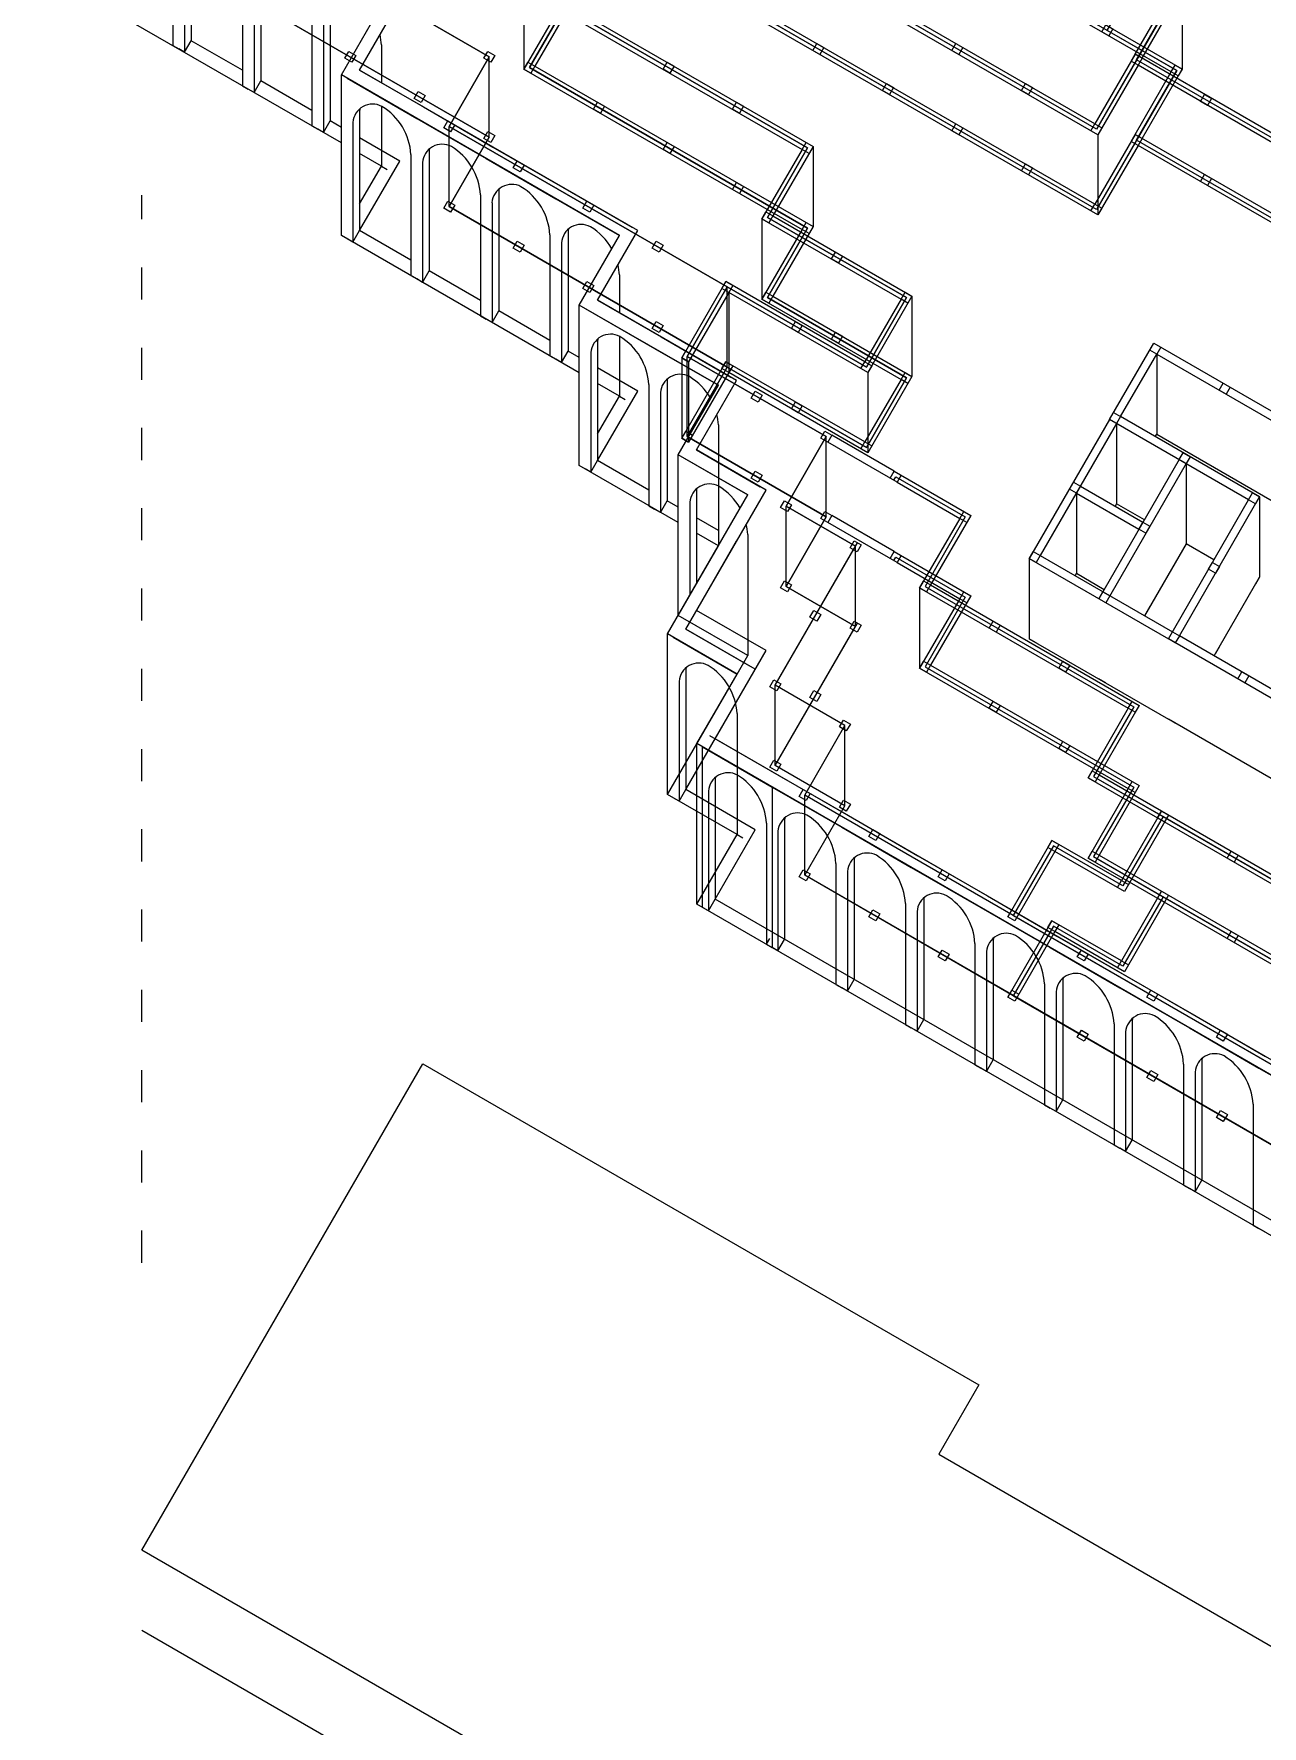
# Model space of a CAD drawing. Header units: metres. Extents: x 1950 to 2882, y 2050 to 2715.
# Drawn here: x 2623.6 to 2669.5, y 2172.3 to 2235.5 of the extents above; entities that cross this region are included whole.
import ezdxf

# ---------------------------------------------------------------- set-up
doc = ezdxf.new("R2010")
doc.units = ezdxf.units.M
doc.linetypes.add('ACAD_ISO03W100', pattern=[30, 12, -18])
for name, color, linetype in [('BRICK WALLS', 250, 'Continuous'), ('OUTLINE', 250, 'Continuous'), ('PILARS', 250, 'Continuous')]:
    doc.layers.add(name, color=color, linetype=linetype)
doc.layers.add('DOUBLE SKIN FACADE', color=250, linetype='Continuous', transparency=0.5)
doc.layers.add('lineass', color=250, linetype='ACAD_ISO03W100', transparency=0.5)

msp = doc.modelspace()

# ---------------------------------------------------------------- linework, layer by layer
at = {"layer": 'BRICK WALLS'}
for p, q in [((2641.914, 2237.228), (2641.914, 2234.228)), ((2666.511, 2237.23), (2666.511, 2234.23)), ((2663.361, 2231.774), (2663.361, 2228.774)), ((2652.717, 2231.338), (2652.717, 2228.338)), ((2650.807, 2228.63), (2650.807, 2225.63)), ((2649.567, 2225.882), (2649.567, 2222.882)), ((2656.413, 2225.74), (2656.413, 2222.74)), ((2647.807, 2223.434), (2647.807, 2220.434)), ((2648.067, 2223.284), (2648.067, 2220.284)), ((2665.557, 2223.578), (2665.557, 2220.578)), ((2654.763, 2222.882), (2654.763, 2219.882)), ((2664.057, 2220.98), (2664.057, 2217.98)), ((2666.655, 2219.48), (2666.655, 2216.48)), ((2662.557, 2218.382), (2662.557, 2215.382)), ((2669.403, 2218.24), (2669.403, 2215.24)), ((2660.797, 2215.934), (2660.797, 2212.934)), ((2656.699, 2214.836), (2656.699, 2211.836))]:
    msp.add_line(p, q, dxfattribs=at)
for points in [[(2726.561, 2185.24), (2728.061, 2187.838), (2725.463, 2189.338), (2726.963, 2191.936), (2721.766, 2194.936), (2723.266, 2197.534), (2707.678, 2206.534), (2709.178, 2209.132), (2693.59, 2218.132), (2695.09, 2220.73), (2687.036, 2225.38), (2684.036, 2220.184), (2679.099, 2223.034), (2680.599, 2225.632), (2677.741, 2227.282), (2676.241, 2224.684), (2673.903, 2226.034), (2675.403, 2228.632), (2664.751, 2234.782), (2663.251, 2232.184), (2639.868, 2245.684)], [(2707.418, 2206.684), (2708.768, 2209.022), (2693.18, 2218.022), (2694.68, 2220.62), (2687.145, 2224.97), (2684.145, 2219.774), (2678.689, 2222.924), (2680.189, 2225.522), (2677.851, 2226.872), (2676.351, 2224.274), (2673.493, 2225.924), (2674.993, 2228.522), (2664.861, 2234.372), (2663.361, 2231.774), (2639.978, 2245.274), (2638.628, 2242.936), (2643.824, 2239.936), (2642.324, 2237.338), (2652.717, 2231.338), (2651.217, 2228.74), (2656.413, 2225.74), (2654.763, 2222.882), (2649.567, 2225.882), (2648.067, 2223.284)], [(2664.751, 2234.782), (2666.101, 2237.12), (2655.709, 2243.12)], [(2665.011, 2234.632), (2666.511, 2237.23), (2655.859, 2243.38)], [(2673.844, 2226.532), (2664.751, 2231.782), (2663.251, 2229.184), (2639.868, 2242.684), (2638.218, 2239.826), (2643.414, 2236.826), (2641.914, 2234.228), (2652.307, 2228.228), (2650.807, 2225.63), (2656.003, 2222.63), (2654.653, 2220.292), (2649.457, 2223.292), (2647.807, 2220.434), (2648.067, 2220.284)], [(2673.694, 2226.272), (2664.861, 2231.372), (2663.361, 2228.774), (2639.978, 2242.274), (2638.628, 2239.936), (2643.824, 2236.936), (2642.324, 2234.338), (2652.717, 2228.338), (2651.217, 2225.74), (2656.413, 2222.74), (2654.763, 2219.882), (2649.567, 2222.882), (2648.067, 2220.284)], [(2665.011, 2231.632), (2666.511, 2234.23), (2655.859, 2240.38)], [(2664.751, 2231.782), (2666.101, 2234.12), (2655.709, 2240.12)], [(2641.914, 2237.228), (2652.307, 2231.228), (2650.807, 2228.63), (2656.003, 2225.63), (2654.653, 2223.292), (2649.457, 2226.292), (2647.807, 2223.434), (2648.067, 2223.284)], [(2671.189, 2209.934), (2665.993, 2212.934), (2668.993, 2218.13), (2663.797, 2221.13), (2665.447, 2223.988), (2675.839, 2217.988)], [(2671.339, 2210.194), (2666.403, 2213.044), (2669.403, 2218.24), (2664.207, 2221.24), (2665.557, 2223.578), (2675.689, 2217.728)], [(2663.797, 2221.13), (2660.797, 2215.934), (2665.993, 2212.934)], [(2664.057, 2220.98), (2661.207, 2216.044), (2666.143, 2213.194)], [(2653.153, 2220.694), (2653.413, 2220.544), (2653.263, 2220.284)], [(2655.861, 2218.784), (2653.263, 2220.284)], [(2655.751, 2219.194), (2653.413, 2220.544)], [(2665.506, 2220.49), (2665.557, 2220.578), (2674.65, 2215.328)], [(2666.395, 2219.63), (2663.395, 2214.434)], [(2666.655, 2219.48), (2663.655, 2214.284)], [(2655.751, 2219.194), (2658.609, 2217.544), (2657.109, 2214.946), (2664.903, 2210.446), (2663.403, 2207.848), (2691.982, 2191.348), (2688.982, 2186.151), (2693.918, 2183.301), (2695.418, 2185.899), (2700.614, 2182.899), (2702.114, 2185.498), (2707.311, 2182.498), (2708.811, 2185.096), (2721.801, 2177.596), (2723.301, 2180.194), (2725.899, 2178.694), (2728.749, 2183.63)], [(2655.861, 2218.784), (2658.199, 2217.434), (2656.699, 2214.836), (2664.493, 2210.336), (2662.993, 2207.738), (2691.572, 2191.238), (2688.572, 2186.042)], [(2662.557, 2218.382), (2664.895, 2217.032)], [(2662.707, 2218.642), (2665.045, 2217.292)], [(2653.153, 2217.694), (2653.413, 2217.544), (2653.263, 2217.284)], [(2664.057, 2217.98), (2664.006, 2217.892)], [(2665.096, 2217.38), (2664.057, 2217.98)], [(2655.861, 2215.784), (2653.263, 2217.284)], [(2655.751, 2216.194), (2653.413, 2217.544)], [(2666.655, 2216.48), (2665.104, 2213.794)], [(2667.694, 2215.88), (2666.655, 2216.48)], [(2655.751, 2216.194), (2658.609, 2214.544), (2657.109, 2211.946), (2664.903, 2207.446), (2663.403, 2204.848), (2690.683, 2189.098)], [(2655.861, 2215.784), (2658.199, 2214.434), (2656.699, 2211.836), (2664.493, 2207.336), (2662.993, 2204.738), (2690.533, 2188.838)], [(2662.557, 2215.382), (2662.506, 2215.294)], [(2662.557, 2215.382), (2663.596, 2214.782)], [(2667.702, 2212.294), (2669.403, 2215.24)], [(2660.797, 2212.934), (2665.993, 2209.934)], [(2671.189, 2206.934), (2665.993, 2209.934)], [(2665.741, 2206.498), (2664.241, 2203.899), (2661.643, 2205.399), (2659.993, 2202.542)], [(2666.001, 2206.348), (2664.351, 2203.49), (2661.753, 2204.99), (2660.253, 2202.392)], [(2665.741, 2203.498), (2664.241, 2200.899), (2661.643, 2202.399), (2659.993, 2199.542)], [(2666.001, 2203.348), (2664.351, 2200.49), (2661.753, 2201.99), (2660.253, 2199.392)]]:
    msp.add_lwpolyline(points, dxfattribs=at)
at = {"layer": 'DOUBLE SKIN FACADE'}
for p, q in [((2629.478, 2239.763), (2629.478, 2235.288)), ((2628.795, 2239.63), (2628.795, 2235.105)), ((2629.228, 2239.33), (2629.228, 2234.855)), ((2631.393, 2238.13), (2631.393, 2233.605)), ((2631.826, 2237.83), (2631.826, 2233.355)), ((2632.076, 2238.263), (2632.076, 2233.788)), ((2633.991, 2236.63), (2633.991, 2232.105)), ((2634.674, 2236.763), (2634.674, 2232.288)), ((2634.424, 2236.33), (2634.424, 2231.855)), ((2629.228, 2234.855), (2629.478, 2235.288)), ((2628.795, 2235.105), (2629.012, 2234.98)), ((2629.228, 2234.855), (2629.012, 2234.98)), ((2636.59, 2235.13), (2636.59, 2233.718)), ((2635.773, 2234.19), (2638.154, 2232.815)), ((2631.393, 2233.605), (2631.61, 2233.48)), ((2631.826, 2233.355), (2631.61, 2233.48)), ((2631.826, 2233.355), (2632.076, 2233.788)), ((2635.09, 2228.007), (2635.09, 2234.007)), ((2635.306, 2233.882), (2637.904, 2232.382)), ((2636.59, 2232.84), (2636.59, 2230.605)), ((2638.154, 2232.815), (2640.752, 2231.315)), ((2634.424, 2231.855), (2634.674, 2232.288)), ((2635.523, 2232.232), (2635.523, 2227.757)), ((2635.773, 2232.665), (2635.773, 2228.19)), ((2637.904, 2232.382), (2640.502, 2230.882)), ((2633.991, 2232.105), (2634.208, 2231.98)), ((2634.424, 2231.855), (2634.208, 2231.98)), ((2637.688, 2231.032), (2637.688, 2226.507)), ((2638.371, 2231.165), (2638.371, 2226.69)), ((2640.502, 2230.882), (2643.1, 2229.382)), ((2640.752, 2231.315), (2643.35, 2229.815)), ((2636.59, 2230.605), (2636.806, 2230.48)), ((2638.121, 2230.732), (2638.121, 2226.257)), ((2640.969, 2229.665), (2640.969, 2225.19)), ((2643.35, 2229.815), (2645.948, 2228.315)), ((2640.286, 2229.532), (2640.286, 2225.007)), ((2640.719, 2229.232), (2640.719, 2224.757)), ((2643.1, 2229.382), (2645.482, 2228.007)), ((2635.523, 2227.757), (2635.306, 2227.882)), ((2635.523, 2227.757), (2635.773, 2228.19)), ((2642.884, 2228.032), (2642.884, 2223.507)), ((2643.317, 2227.732), (2643.317, 2223.257)), ((2643.567, 2228.165), (2643.567, 2223.69)), ((2637.688, 2226.507), (2637.904, 2226.382)), ((2638.121, 2226.257), (2638.371, 2226.69)), ((2645.482, 2226.532), (2645.482, 2225.12)), ((2638.121, 2226.257), (2637.904, 2226.382)), ((2640.719, 2224.757), (2640.969, 2225.19)), ((2643.982, 2219.409), (2643.982, 2225.409)), ((2644.198, 2225.284), (2646.796, 2223.784)), ((2644.665, 2225.592), (2647.046, 2224.217)), ((2640.286, 2225.007), (2640.502, 2224.882)), ((2640.719, 2224.757), (2640.502, 2224.882)), ((2644.665, 2224.067), (2644.665, 2219.592)), ((2645.482, 2224.242), (2645.482, 2222.007)), ((2647.046, 2224.217), (2649.644, 2222.717)), ((2642.884, 2223.507), (2643.1, 2223.382)), ((2643.317, 2223.257), (2643.1, 2223.382)), ((2643.317, 2223.257), (2643.567, 2223.69)), ((2644.415, 2223.634), (2644.415, 2219.159)), ((2646.796, 2223.784), (2649.178, 2222.409)), ((2645.482, 2222.007), (2645.698, 2221.882)), ((2646.58, 2222.434), (2646.58, 2217.909)), ((2647.013, 2222.134), (2647.013, 2217.659)), ((2647.263, 2222.567), (2647.263, 2218.092)), ((2649.178, 2220.934), (2649.178, 2216.409)), ((2644.415, 2219.159), (2644.665, 2219.592)), ((2647.678, 2213.811), (2647.678, 2219.811)), ((2647.894, 2219.686), (2650.276, 2218.311)), ((2648.361, 2219.994), (2650.743, 2218.619)), ((2644.415, 2219.159), (2644.198, 2219.284)), ((2648.361, 2218.469), (2648.361, 2214.994)), ((2646.58, 2217.909), (2646.796, 2217.784)), ((2647.013, 2217.659), (2646.796, 2217.784)), ((2647.013, 2217.659), (2647.263, 2218.092)), ((2648.111, 2218.036), (2648.111, 2214.561)), ((2650.276, 2216.836), (2650.276, 2212.311)), ((2648.111, 2213.561), (2648.361, 2213.994)), ((2647.959, 2213.298), (2650.341, 2211.923)), ((2647.276, 2207.115), (2647.276, 2213.115)), ((2647.493, 2212.99), (2649.874, 2211.615)), ((2647.709, 2211.34), (2647.709, 2206.865)), ((2647.959, 2211.773), (2647.959, 2207.298)), ((2649.874, 2210.14), (2649.874, 2205.615)), ((2648.374, 2209.017), (2648.624, 2209.45)), ((2648.374, 2203.017), (2648.374, 2209.017)), ((2648.591, 2202.892), (2648.591, 2208.892)), ((2648.591, 2208.892), (2651.189, 2207.392)), ((2648.841, 2209.325), (2651.439, 2207.825)), ((2649.057, 2207.675), (2649.057, 2203.2)), ((2651.439, 2207.825), (2654.037, 2206.325)), ((2647.709, 2206.865), (2647.493, 2206.99)), ((2647.709, 2206.865), (2647.959, 2207.298)), ((2648.807, 2207.242), (2648.807, 2202.767)), ((2651.189, 2207.392), (2651.189, 2201.392)), ((2651.189, 2207.392), (2653.787, 2205.892)), ((2654.037, 2206.325), (2656.635, 2204.825)), ((2649.874, 2205.615), (2650.091, 2205.49)), ((2650.972, 2206.042), (2650.972, 2201.517)), ((2651.405, 2205.742), (2651.405, 2201.267)), ((2651.655, 2206.175), (2651.655, 2201.7)), ((2653.787, 2205.892), (2656.385, 2204.392)), ((2653.57, 2204.542), (2653.57, 2200.017)), ((2654.253, 2204.675), (2654.253, 2200.2)), ((2656.385, 2204.392), (2658.983, 2202.892)), ((2656.635, 2204.825), (2659.233, 2203.325)), ((2654.003, 2204.242), (2654.003, 2199.767)), ((2648.807, 2202.767), (2649.057, 2203.2)), ((2656.168, 2203.042), (2656.168, 2198.517)), ((2656.851, 2203.175), (2656.851, 2198.7)), ((2659.233, 2203.325), (2661.831, 2201.825)), ((2648.807, 2202.767), (2648.591, 2202.892)), ((2656.601, 2202.742), (2656.601, 2198.267)), ((2658.983, 2202.892), (2661.581, 2201.392)), ((2661.831, 2201.825), (2664.429, 2200.325)), ((2650.972, 2201.517), (2651.097, 2201.733)), ((2650.972, 2201.517), (2651.189, 2201.392)), ((2651.405, 2201.267), (2651.189, 2201.392)), ((2651.405, 2201.267), (2651.655, 2201.7)), ((2658.766, 2201.542), (2658.766, 2197.017)), ((2659.199, 2201.242), (2659.199, 2196.767)), ((2659.449, 2201.675), (2659.449, 2197.2)), ((2661.581, 2201.392), (2664.179, 2199.892)), ((2653.57, 2200.017), (2653.787, 2199.892)), ((2654.003, 2199.767), (2653.787, 2199.892)), ((2654.003, 2199.767), (2654.253, 2200.2)), ((2661.365, 2200.042), (2661.365, 2195.517)), ((2662.048, 2200.175), (2662.048, 2195.7)), ((2664.179, 2199.892), (2666.777, 2198.392)), ((2664.429, 2200.325), (2667.027, 2198.825)), ((2661.798, 2199.742), (2661.798, 2195.267)), ((2656.601, 2198.267), (2656.851, 2198.7)), ((2664.646, 2198.675), (2664.646, 2194.2)), ((2667.027, 2198.825), (2669.625, 2197.325)), ((2656.168, 2198.517), (2656.385, 2198.392)), ((2656.601, 2198.267), (2656.385, 2198.392)), ((2663.963, 2198.542), (2663.963, 2194.017)), ((2664.396, 2198.242), (2664.396, 2193.767)), ((2666.777, 2198.392), (2669.375, 2196.892)), ((2658.766, 2197.017), (2658.983, 2196.892)), ((2659.199, 2196.767), (2658.983, 2196.892)), ((2659.199, 2196.767), (2659.449, 2197.2)), ((2666.561, 2197.042), (2666.561, 2192.517)), ((2666.994, 2196.742), (2666.994, 2192.267)), ((2667.244, 2197.175), (2667.244, 2192.7)), ((2669.375, 2196.892), (2671.973, 2195.392)), ((2661.365, 2195.517), (2661.581, 2195.392)), ((2661.798, 2195.267), (2662.048, 2195.7)), ((2669.159, 2195.542), (2669.159, 2191.017)), ((2661.798, 2195.267), (2661.581, 2195.392)), ((2664.396, 2193.767), (2664.646, 2194.2)), ((2663.963, 2194.017), (2664.179, 2193.892)), ((2664.396, 2193.767), (2664.179, 2193.892)), ((2666.561, 2192.517), (2666.777, 2192.392)), ((2666.994, 2192.267), (2666.777, 2192.392)), ((2666.994, 2192.267), (2667.244, 2192.7)), ((2669.159, 2191.017), (2669.375, 2190.892)), ((2669.592, 2190.767), (2669.375, 2190.892))]:
    msp.add_line(p, q, dxfattribs=at)
for points in [[(2624.282, 2239.288), (2637.049, 2261.401), (2662.943, 2246.451), (2661.443, 2243.853), (2682.228, 2231.853), (2680.728, 2229.255), (2698.914, 2218.755), (2697.414, 2216.157), (2713.003, 2207.157), (2711.503, 2204.559), (2727.091, 2195.559), (2725.591, 2192.961), (2738.582, 2185.461), (2728.132, 2167.361), (2709.945, 2177.861), (2708.445, 2175.263), (2703.249, 2178.263), (2701.749, 2175.665), (2696.553, 2178.665), (2695.053, 2176.067), (2648.374, 2203.017), (2649.874, 2205.615), (2647.276, 2207.115), (2649.874, 2211.615)], [(2660.76, 2243.67), (2681.545, 2231.67), (2680.045, 2229.072), (2698.231, 2218.572), (2696.731, 2215.974), (2712.32, 2206.974), (2710.82, 2204.376), (2726.408, 2195.376), (2724.908, 2192.778), (2737.899, 2185.278), (2727.949, 2168.044), (2709.762, 2178.544), (2708.262, 2175.946), (2703.066, 2178.946), (2701.566, 2176.348), (2696.37, 2179.348), (2694.87, 2176.75), (2649.057, 2203.2), (2650.557, 2205.798), (2647.959, 2207.298), (2650.959, 2212.494), (2648.361, 2213.994), (2649.861, 2216.592)], [(2635.09, 2231.471), (2623.599, 2238.105)], [(2695.053, 2182.067), (2648.374, 2209.017), (2649.874, 2211.615), (2647.276, 2213.115), (2650.276, 2218.311), (2647.678, 2219.811), (2649.178, 2222.409), (2643.982, 2225.409), (2645.482, 2228.007), (2635.09, 2234.007), (2636.59, 2236.605)], [(2694.87, 2182.75), (2649.057, 2209.2), (2650.557, 2211.798), (2647.959, 2213.298), (2650.959, 2218.494), (2648.361, 2219.994), (2649.861, 2222.592), (2644.665, 2225.592), (2646.165, 2228.19), (2635.773, 2234.19), (2637.273, 2236.788)], [(2631.393, 2234.183), (2629.478, 2235.288)], [(2633.991, 2232.683), (2632.076, 2233.788)], [(2635.09, 2232.049), (2634.674, 2232.288)], [(2637.688, 2227.084), (2635.773, 2228.19), (2637.273, 2230.788), (2635.773, 2231.654)], [(2635.773, 2229.19), (2636.59, 2230.605), (2635.773, 2231.077)], [(2643.982, 2222.873), (2635.09, 2228.007)], [(2640.286, 2225.584), (2638.371, 2226.69)], [(2642.884, 2224.084), (2640.969, 2225.19)], [(2643.982, 2223.45), (2643.567, 2223.69)], [(2646.58, 2218.486), (2644.665, 2219.592), (2646.165, 2222.19), (2644.665, 2223.056)], [(2644.665, 2220.592), (2645.482, 2222.007), (2644.665, 2222.479)], [(2647.678, 2217.275), (2643.982, 2219.409)], [(2647.678, 2217.852), (2647.263, 2218.092)], [(2649.178, 2216.986), (2648.361, 2217.458)], [(2647.678, 2213.811), (2649.178, 2216.409), (2648.361, 2216.881)], [(2649.874, 2211.615), (2650.276, 2212.311), (2647.678, 2213.811)]]:
    msp.add_lwpolyline(points, dxfattribs=at)
for centre, radius, start, end in [((2634.341, 2235.003), 2.252, 3.22633, 13.02513), ((2636.259, 2232.181), 0.738, 62.00218, 175.99319), ((2635.439, 2230.905), 2.252, 3.22633, 58.81962), ((2636.509, 2232.614), 0.738, 169.80303, 175.99319), ((2638.857, 2230.681), 0.738, 62.00218, 175.99319), ((2639.107, 2231.114), 0.738, 169.80303, 175.99319), ((2638.037, 2229.405), 2.252, 3.22633, 58.81962), ((2641.455, 2229.181), 0.738, 62.00218, 175.99319), ((2641.705, 2229.614), 0.738, 169.80303, 175.99319), ((2640.635, 2227.905), 2.252, 3.22633, 58.81962), ((2644.053, 2227.681), 0.738, 62.00218, 175.99319), ((2643.233, 2226.405), 2.252, 29.40026, 58.81962), ((2644.303, 2228.114), 0.738, 169.80303, 175.99319), ((2643.233, 2226.405), 2.252, 3.22633, 13.02513), ((2645.151, 2223.582), 0.738, 62.00218, 175.99319), ((2645.401, 2224.015), 0.738, 169.80303, 175.99319), ((2644.331, 2222.307), 2.252, 3.22633, 58.81962), ((2647.749, 2222.082), 0.738, 62.00218, 175.99319), ((2647.999, 2222.515), 0.738, 169.80303, 175.99319), ((2646.929, 2220.807), 2.252, 29.40026, 58.81962), ((2646.929, 2220.807), 2.252, 3.22633, 13.02513), ((2648.847, 2217.984), 0.738, 62.00218, 175.99319), ((2649.097, 2218.417), 0.738, 169.80303, 175.99319), ((2648.028, 2216.709), 2.252, 29.40026, 58.81962), ((2648.028, 2216.709), 2.252, 3.22633, 13.02513), ((2648.445, 2211.288), 0.738, 62.00218, 175.99319), ((2647.626, 2210.013), 2.252, 3.22633, 58.81962), ((2648.695, 2211.721), 0.738, 169.80303, 175.99319), ((2649.543, 2207.19), 0.738, 62.00218, 175.99319), ((2649.793, 2207.623), 0.738, 169.80303, 175.99319), ((2648.724, 2205.915), 2.252, 3.22633, 58.81962), ((2652.141, 2205.69), 0.738, 62.00218, 175.99319), ((2652.391, 2206.123), 0.738, 169.80303, 175.99319), ((2651.322, 2204.415), 2.252, 3.22633, 58.81962), ((2654.739, 2204.19), 0.738, 62.00218, 175.99319), ((2654.989, 2204.623), 0.738, 169.80303, 175.99319), ((2653.92, 2202.915), 2.252, 3.22633, 58.81962), ((2657.337, 2202.69), 0.738, 62.00218, 175.99319), ((2657.587, 2203.123), 0.738, 169.80303, 175.99319), ((2656.518, 2201.415), 2.252, 3.22633, 58.81962), ((2659.936, 2201.19), 0.738, 62.00218, 175.99319), ((2660.186, 2201.623), 0.738, 169.80303, 175.99319), ((2659.116, 2199.915), 2.252, 3.22633, 58.81962), ((2662.534, 2199.69), 0.738, 62.00218, 175.99319), ((2662.784, 2200.123), 0.738, 169.80303, 175.99319), ((2661.714, 2198.415), 2.252, 3.22633, 58.81962), ((2665.132, 2198.19), 0.738, 62.00218, 175.99319), ((2665.382, 2198.623), 0.738, 169.80303, 175.99319), ((2664.312, 2196.915), 2.252, 3.22633, 58.81962), ((2667.73, 2196.69), 0.738, 62.00218, 175.99319), ((2666.91, 2195.415), 2.252, 3.22633, 58.81962), ((2667.98, 2197.123), 0.738, 169.80303, 175.99319)]:
    msp.add_arc(centre, radius, start, end, dxfattribs=at)
at = {"layer": 'lineass', "ltscale": 0.1}
msp.add_line((2627.629, 2189.615), (2627.629, 2229.51), dxfattribs=at)
at = {"layer": 'OUTLINE'}
for points in [[(2693.973, 2183.096), (2652.404, 2207.096), (2653.904, 2209.695), (2651.306, 2211.195), (2654.306, 2216.391), (2651.708, 2217.891), (2653.208, 2220.489), (2648.012, 2223.489), (2649.512, 2226.087), (2639.119, 2232.087), (2640.619, 2234.685), (2627.629, 2242.185)], [(2693.973, 2180.096), (2652.404, 2204.096), (2653.904, 2206.695), (2651.306, 2208.195), (2654.306, 2213.391), (2651.708, 2214.891), (2653.208, 2217.489), (2648.012, 2220.489), (2649.512, 2223.087), (2639.119, 2229.087), (2640.619, 2231.685), (2627.629, 2239.185)], [(2640.619, 2231.685), (2640.619, 2234.685)], [(2639.119, 2229.087), (2639.119, 2232.087)], [(2649.512, 2223.087), (2649.512, 2226.087)], [(2648.012, 2220.489), (2648.012, 2223.489)], [(2653.208, 2217.489), (2653.208, 2220.489)], [(2651.708, 2214.891), (2651.708, 2217.891)], [(2654.306, 2213.391), (2654.306, 2216.391)], [(2651.306, 2208.195), (2651.306, 2211.195)], [(2653.904, 2206.695), (2653.904, 2209.695)], [(2652.404, 2204.096), (2652.404, 2207.096)], [(2627.629, 2178.867), (2638.129, 2197.053), (2658.914, 2185.053), (2657.414, 2182.455), (2678.198, 2170.455)], [(2640.619, 2171.367), (2627.629, 2178.867)], [(2639.32, 2169.117), (2627.629, 2175.867)]]:
    msp.add_lwpolyline(points, dxfattribs=at)
at = {"layer": 'PILARS'}
for points in [[(2643.325, 2257.371), (2648.521, 2254.371), (2645.521, 2249.175), (2666.306, 2237.175), (2663.306, 2231.979), (2637.325, 2246.979), (2643.325, 2257.371)], [(2649.512, 2226.087), (2654.708, 2223.087), (2656.208, 2225.685), (2651.012, 2228.685), (2652.512, 2231.283), (2642.119, 2237.283), (2643.619, 2239.881), (2638.423, 2242.881), (2639.923, 2245.479), (2637.325, 2246.979), (2640.325, 2252.175), (2635.129, 2255.175), (2632.129, 2249.979), (2634.727, 2248.479), (2633.227, 2245.881), (2635.825, 2244.381), (2634.325, 2241.783), (2631.727, 2243.283), (2630.227, 2240.685), (2640.619, 2234.685), (2639.119, 2232.087), (2649.512, 2226.087)], [(2643.325, 2254.371), (2648.521, 2251.371), (2645.521, 2246.175), (2666.306, 2234.175), (2663.306, 2228.979), (2637.325, 2243.979), (2643.325, 2254.371)], [(2649.512, 2223.087), (2654.708, 2220.087), (2656.208, 2222.685), (2651.012, 2225.685), (2652.512, 2228.283), (2642.119, 2234.283), (2643.619, 2236.881), (2638.423, 2239.881), (2639.923, 2242.479), (2637.325, 2243.979), (2640.325, 2249.175), (2635.129, 2252.175), (2632.129, 2246.979), (2634.727, 2245.479), (2633.227, 2242.881), (2635.825, 2241.381), (2634.325, 2238.783), (2631.727, 2240.283), (2630.227, 2237.685), (2640.619, 2231.685), (2639.119, 2229.087), (2649.512, 2223.087)], [(2726.486, 2185.11), (2726.356, 2185.185), (2727.856, 2187.783), (2725.258, 2189.283), (2726.758, 2191.881), (2721.562, 2194.881), (2723.062, 2197.479), (2707.473, 2206.479), (2708.973, 2209.077), (2693.385, 2218.077), (2694.885, 2220.675), (2687.09, 2225.175), (2684.09, 2219.979), (2678.894, 2222.979), (2680.394, 2225.577), (2677.796, 2227.077), (2676.296, 2224.479), (2673.698, 2225.979), (2675.198, 2228.577), (2664.806, 2234.577), (2663.306, 2231.979), (2639.923, 2245.479)], [(2673.769, 2226.402), (2664.806, 2231.577), (2663.306, 2228.979), (2639.923, 2242.479), (2638.423, 2239.881), (2643.619, 2236.881), (2642.119, 2234.283), (2652.512, 2228.283), (2651.012, 2225.685), (2656.208, 2222.685), (2654.708, 2220.087), (2649.512, 2223.087)], [(2665.208, 2241.273), (2678.198, 2233.773), (2675.198, 2228.577), (2664.806, 2234.577), (2666.306, 2237.175), (2663.708, 2238.675), (2665.208, 2241.273)], [(2673.769, 2226.402), (2664.806, 2231.577), (2666.306, 2234.175), (2663.708, 2235.675), (2665.208, 2238.273)], [(2642.119, 2237.283), (2652.512, 2231.283), (2651.012, 2228.685), (2656.208, 2225.685), (2654.708, 2223.087), (2649.512, 2226.087)], [(2663.653, 2235.88), (2663.913, 2235.73), (2663.763, 2235.47), (2663.503, 2235.62), (2663.653, 2235.88)], [(2635.368, 2234.89), (2635.628, 2234.74), (2635.478, 2234.48), (2635.218, 2234.63), (2635.368, 2234.89)], [(2640.564, 2234.89), (2640.824, 2234.74), (2640.674, 2234.48), (2640.414, 2234.63), (2640.564, 2234.89)], [(2652.859, 2235.184), (2653.118, 2235.034), (2652.968, 2234.774), (2652.709, 2234.924), (2652.859, 2235.184)], [(2658.055, 2235.184), (2658.315, 2235.034), (2658.165, 2234.774), (2657.905, 2234.924), (2658.055, 2235.184)], [(2664.751, 2234.782), (2665.011, 2234.632), (2664.861, 2234.372), (2664.601, 2234.522), (2664.751, 2234.782)], [(2642.064, 2234.488), (2642.324, 2234.338), (2642.174, 2234.078), (2641.914, 2234.228), (2642.064, 2234.488)], [(2647.261, 2234.488), (2647.52, 2234.338), (2647.37, 2234.078), (2647.111, 2234.228), (2647.261, 2234.488)], [(2666.251, 2234.38), (2666.511, 2234.23), (2666.361, 2233.97), (2666.101, 2234.12), (2666.251, 2234.38)], [(2637.966, 2233.39), (2638.226, 2233.24), (2638.076, 2232.98), (2637.816, 2233.13), (2637.966, 2233.39)], [(2655.457, 2233.684), (2655.717, 2233.534), (2655.567, 2233.274), (2655.307, 2233.424), (2655.457, 2233.684)], [(2660.653, 2233.684), (2660.913, 2233.534), (2660.763, 2233.274), (2660.503, 2233.424), (2660.653, 2233.684)], [(2644.662, 2232.988), (2644.922, 2232.838), (2644.772, 2232.578), (2644.512, 2232.728), (2644.662, 2232.988)], [(2649.859, 2232.988), (2650.118, 2232.838), (2649.968, 2232.578), (2649.709, 2232.728), (2649.859, 2232.988)], [(2667.349, 2233.282), (2667.609, 2233.132), (2667.459, 2232.872), (2667.199, 2233.022), (2667.349, 2233.282)], [(2639.064, 2232.292), (2639.324, 2232.142), (2639.174, 2231.882), (2638.914, 2232.032), (2639.064, 2232.292)], [(2658.055, 2232.184), (2658.315, 2232.034), (2658.165, 2231.774), (2657.905, 2231.924), (2658.055, 2232.184)], [(2663.251, 2232.184), (2663.511, 2232.034), (2663.361, 2231.774), (2663.101, 2231.924), (2663.251, 2232.184)], [(2640.564, 2231.89), (2640.824, 2231.74), (2640.674, 2231.48), (2640.414, 2231.63), (2640.564, 2231.89)], [(2647.261, 2231.488), (2647.52, 2231.338), (2647.37, 2231.078), (2647.111, 2231.228), (2647.261, 2231.488)], [(2652.457, 2231.488), (2652.717, 2231.338), (2652.567, 2231.078), (2652.307, 2231.228), (2652.457, 2231.488)], [(2664.751, 2231.782), (2665.011, 2231.632), (2664.861, 2231.372), (2664.601, 2231.522), (2664.751, 2231.782)], [(2641.662, 2230.792), (2641.922, 2230.642), (2641.772, 2230.382), (2641.512, 2230.532), (2641.662, 2230.792)], [(2660.653, 2230.684), (2660.913, 2230.534), (2660.763, 2230.274), (2660.503, 2230.424), (2660.653, 2230.684)], [(2667.349, 2230.282), (2667.609, 2230.132), (2667.459, 2229.872), (2667.199, 2230.022), (2667.349, 2230.282)], [(2649.859, 2229.988), (2650.118, 2229.838), (2649.968, 2229.578), (2649.709, 2229.728), (2649.859, 2229.988)], [(2639.064, 2229.292), (2639.324, 2229.142), (2639.174, 2228.882), (2638.914, 2229.032), (2639.064, 2229.292)], [(2644.261, 2229.292), (2644.52, 2229.142), (2644.37, 2228.882), (2644.111, 2229.032), (2644.261, 2229.292)], [(2663.251, 2229.184), (2663.511, 2229.034), (2663.361, 2228.774), (2663.101, 2228.924), (2663.251, 2229.184)], [(2650.957, 2228.89), (2651.217, 2228.74), (2651.067, 2228.48), (2650.807, 2228.63), (2650.957, 2228.89)], [(2652.457, 2228.488), (2652.717, 2228.338), (2652.567, 2228.078), (2652.307, 2228.228), (2652.457, 2228.488)], [(2641.662, 2227.792), (2641.922, 2227.642), (2641.772, 2227.382), (2641.512, 2227.532), (2641.662, 2227.792)], [(2646.859, 2227.792), (2647.118, 2227.642), (2646.968, 2227.382), (2646.709, 2227.532), (2646.859, 2227.792)], [(2653.555, 2227.39), (2653.815, 2227.24), (2653.665, 2226.98), (2653.405, 2227.13), (2653.555, 2227.39)], [(2644.261, 2226.292), (2644.52, 2226.142), (2644.37, 2225.882), (2644.111, 2226.032), (2644.261, 2226.292)], [(2649.512, 2226.087), (2648.012, 2223.489), (2653.208, 2220.489), (2651.708, 2217.891), (2654.306, 2216.391), (2654.381, 2216.521)], [(2649.457, 2226.292), (2649.717, 2226.142), (2649.567, 2225.882), (2649.307, 2226.032), (2649.457, 2226.292)], [(2650.957, 2225.89), (2651.217, 2225.74), (2651.067, 2225.48), (2650.807, 2225.63), (2650.957, 2225.89)], [(2656.153, 2225.89), (2656.413, 2225.74), (2656.263, 2225.48), (2656.003, 2225.63), (2656.153, 2225.89)], [(2646.859, 2224.792), (2647.118, 2224.642), (2646.968, 2224.382), (2646.709, 2224.532), (2646.859, 2224.792)], [(2652.055, 2224.792), (2652.315, 2224.642), (2652.165, 2224.382), (2651.905, 2224.532), (2652.055, 2224.792)], [(2653.555, 2224.39), (2653.815, 2224.24), (2653.665, 2223.98), (2653.405, 2224.13), (2653.555, 2224.39)], [(2665.447, 2223.988), (2665.707, 2223.838), (2665.557, 2223.578), (2665.297, 2223.728), (2665.447, 2223.988)], [(2647.957, 2223.694), (2648.217, 2223.544), (2648.067, 2223.284), (2647.807, 2223.434), (2647.957, 2223.694)], [(2649.457, 2223.292), (2649.717, 2223.142), (2649.567, 2222.882), (2649.307, 2223.032), (2649.457, 2223.292)], [(2654.653, 2223.292), (2654.913, 2223.142), (2654.763, 2222.882), (2654.503, 2223.032), (2654.653, 2223.292)], [(2649.512, 2223.087), (2648.012, 2220.489), (2653.208, 2217.489), (2651.708, 2214.891), (2654.306, 2213.391), (2654.381, 2213.521)], [(2656.153, 2222.89), (2656.413, 2222.74), (2656.263, 2222.48), (2656.003, 2222.63), (2656.153, 2222.89)], [(2650.555, 2222.194), (2650.815, 2222.044), (2650.665, 2221.784), (2650.405, 2221.934), (2650.555, 2222.194)], [(2668.045, 2222.488), (2668.305, 2222.338), (2668.155, 2222.078), (2667.895, 2222.228), (2668.045, 2222.488)], [(2652.055, 2221.792), (2652.315, 2221.642), (2652.165, 2221.382), (2651.905, 2221.532), (2652.055, 2221.792)], [(2663.947, 2221.39), (2664.207, 2221.24), (2664.057, 2220.98), (2663.797, 2221.13), (2663.947, 2221.39)], [(2647.957, 2220.694), (2648.217, 2220.544), (2648.067, 2220.284), (2647.807, 2220.434), (2647.957, 2220.694)], [(2653.153, 2220.694), (2653.413, 2220.544), (2653.263, 2220.284), (2653.003, 2220.434), (2653.153, 2220.694)], [(2654.653, 2220.292), (2654.913, 2220.142), (2654.763, 2219.882), (2654.503, 2220.032), (2654.653, 2220.292)], [(2666.545, 2219.89), (2666.805, 2219.74), (2666.655, 2219.48), (2666.395, 2219.63), (2666.545, 2219.89)], [(2650.555, 2219.194), (2650.815, 2219.044), (2650.665, 2218.784), (2650.405, 2218.934), (2650.555, 2219.194)], [(2655.731, 2218.859), (2655.806, 2218.989), (2658.404, 2217.489), (2656.904, 2214.891), (2664.698, 2210.391), (2663.198, 2207.793), (2665.796, 2206.293), (2664.296, 2203.695), (2661.698, 2205.195), (2660.198, 2202.596), (2652.404, 2207.096), (2653.904, 2209.695), (2651.306, 2211.195)], [(2655.751, 2219.194), (2656.011, 2219.044), (2655.861, 2218.784), (2655.601, 2218.934), (2655.751, 2219.194)], [(2655.731, 2218.859), (2655.806, 2218.989), (2658.404, 2217.489), (2656.904, 2214.891), (2664.698, 2210.391), (2663.198, 2207.793), (2691.777, 2191.293), (2688.777, 2186.096), (2693.973, 2183.096), (2695.473, 2185.695), (2700.669, 2182.695), (2702.169, 2185.293), (2707.365, 2182.293), (2708.865, 2184.891), (2721.856, 2177.391), (2723.356, 2179.989), (2725.954, 2178.489), (2728.954, 2183.685), (2727.785, 2184.36)], [(2668.155, 2219.078), (2667.895, 2219.228)], [(2662.447, 2218.792), (2662.707, 2218.642), (2662.557, 2218.382), (2662.297, 2218.532), (2662.447, 2218.792)], [(2669.143, 2218.39), (2669.403, 2218.24), (2669.253, 2217.98), (2668.993, 2218.13), (2669.143, 2218.39)], [(2651.653, 2218.096), (2651.913, 2217.946), (2651.763, 2217.686), (2651.503, 2217.836), (2651.653, 2218.096)], [(2653.153, 2217.694), (2653.413, 2217.544), (2653.263, 2217.284), (2653.003, 2217.434), (2653.153, 2217.694)], [(2658.349, 2217.694), (2658.609, 2217.544), (2658.459, 2217.284), (2658.199, 2217.434), (2658.349, 2217.694)], [(2665.045, 2217.292), (2665.305, 2217.142), (2665.155, 2216.882), (2664.895, 2217.032), (2665.045, 2217.292)], [(2651.306, 2211.195), (2654.381, 2216.521)], [(2654.251, 2216.596), (2654.511, 2216.446), (2654.361, 2216.186), (2654.101, 2216.336), (2654.251, 2216.596)], [(2655.731, 2215.859), (2655.806, 2215.989), (2658.404, 2214.489), (2656.904, 2211.891), (2664.698, 2207.391), (2663.198, 2204.793), (2665.796, 2203.293), (2664.296, 2200.695), (2661.698, 2202.195), (2660.198, 2199.596), (2652.404, 2204.096), (2653.904, 2206.695), (2651.306, 2208.195)], [(2655.751, 2216.194), (2656.011, 2216.044), (2655.861, 2215.784), (2655.601, 2215.934), (2655.751, 2216.194)], [(2655.731, 2215.859), (2655.806, 2215.989), (2658.404, 2214.489), (2656.904, 2211.891), (2664.698, 2207.391), (2663.198, 2204.793), (2690.608, 2188.968)], [(2660.947, 2216.194), (2661.207, 2216.044), (2661.057, 2215.784), (2660.797, 2215.934), (2660.947, 2216.194)], [(2667.643, 2215.792), (2667.903, 2215.642), (2667.753, 2215.382), (2667.493, 2215.532), (2667.643, 2215.792)], [(2651.653, 2215.096), (2651.913, 2214.946), (2651.763, 2214.686), (2651.503, 2214.836), (2651.653, 2215.096)], [(2656.849, 2215.096), (2657.109, 2214.946), (2656.959, 2214.686), (2656.699, 2214.836), (2656.849, 2215.096)], [(2669.403, 2215.24), (2669.253, 2214.98)], [(2658.349, 2214.694), (2658.609, 2214.544), (2658.459, 2214.284), (2658.199, 2214.434), (2658.349, 2214.694)], [(2663.545, 2214.694), (2663.805, 2214.544), (2663.655, 2214.284), (2663.395, 2214.434), (2663.545, 2214.694)], [(2652.751, 2213.998), (2653.011, 2213.848), (2652.861, 2213.588), (2652.601, 2213.738), (2652.751, 2213.998)], [(2665.305, 2214.142), (2665.155, 2213.882)], [(2651.306, 2208.195), (2654.381, 2213.521)], [(2654.251, 2213.596), (2654.511, 2213.446), (2654.361, 2213.186), (2654.101, 2213.336), (2654.251, 2213.596)], [(2659.447, 2213.596), (2659.707, 2213.446), (2659.557, 2213.186), (2659.297, 2213.336), (2659.447, 2213.596)], [(2666.143, 2213.194), (2666.403, 2213.044), (2666.253, 2212.784), (2665.993, 2212.934), (2666.143, 2213.194)], [(2661.057, 2212.784), (2660.797, 2212.934)], [(2667.903, 2212.642), (2667.753, 2212.382)], [(2656.849, 2212.096), (2657.109, 2211.946), (2656.959, 2211.686), (2656.699, 2211.836), (2656.849, 2212.096)], [(2662.045, 2212.096), (2662.305, 2211.946), (2662.155, 2211.686), (2661.895, 2211.836), (2662.045, 2212.096)], [(2651.251, 2211.399), (2651.511, 2211.249), (2651.361, 2210.99), (2651.101, 2211.14), (2651.251, 2211.399)], [(2663.655, 2211.284), (2663.395, 2211.434)], [(2668.741, 2211.694), (2669.001, 2211.544), (2668.851, 2211.284), (2668.591, 2211.434), (2668.741, 2211.694)], [(2652.751, 2210.998), (2653.011, 2210.848), (2652.861, 2210.588), (2652.601, 2210.738), (2652.751, 2210.998)], [(2659.447, 2210.596), (2659.707, 2210.446), (2659.557, 2210.186), (2659.297, 2210.336), (2659.447, 2210.596)], [(2664.643, 2210.596), (2664.903, 2210.446), (2664.753, 2210.186), (2664.493, 2210.336), (2664.643, 2210.596)], [(2653.849, 2209.899), (2654.109, 2209.749), (2653.959, 2209.49), (2653.699, 2209.64), (2653.849, 2209.899)], [(2666.253, 2209.784), (2665.993, 2209.934)], [(2662.045, 2209.096), (2662.305, 2208.946), (2662.155, 2208.686), (2661.895, 2208.836), (2662.045, 2209.096)], [(2651.251, 2208.399), (2651.511, 2208.249), (2651.361, 2207.99), (2651.101, 2208.14), (2651.251, 2208.399)], [(2668.851, 2208.284), (2668.591, 2208.434)], [(2663.143, 2207.998), (2663.403, 2207.848), (2663.253, 2207.588), (2662.993, 2207.738), (2663.143, 2207.998)], [(2664.643, 2207.596), (2664.903, 2207.446), (2664.753, 2207.186), (2664.493, 2207.336), (2664.643, 2207.596)], [(2652.349, 2207.301), (2652.609, 2207.151), (2652.459, 2206.892), (2652.199, 2207.042), (2652.349, 2207.301)], [(2653.849, 2206.899), (2654.109, 2206.749), (2653.959, 2206.49), (2653.699, 2206.64), (2653.849, 2206.899)], [(2688.777, 2186.096), (2691.777, 2191.293), (2665.796, 2206.293), (2664.296, 2203.695), (2661.698, 2205.195), (2660.198, 2202.596), (2688.777, 2186.096)], [(2665.741, 2206.498), (2666.001, 2206.348), (2665.851, 2206.088), (2665.591, 2206.238), (2665.741, 2206.498)], [(2654.947, 2205.801), (2655.207, 2205.651), (2655.057, 2205.392), (2654.797, 2205.542), (2654.947, 2205.801)], [(2661.643, 2205.399), (2661.903, 2205.249), (2661.753, 2204.99), (2661.493, 2205.14), (2661.643, 2205.399)], [(2663.143, 2204.998), (2663.403, 2204.848), (2663.253, 2204.588), (2662.993, 2204.738), (2663.143, 2204.998)], [(2668.339, 2204.998), (2668.599, 2204.848), (2668.449, 2204.588), (2668.189, 2204.738), (2668.339, 2204.998)], [(2652.349, 2204.301), (2652.609, 2204.151), (2652.459, 2203.892), (2652.199, 2204.042), (2652.349, 2204.301)], [(2657.545, 2204.301), (2657.805, 2204.151), (2657.655, 2203.892), (2657.395, 2204.042), (2657.545, 2204.301)], [(2664.241, 2203.899), (2664.501, 2203.749), (2664.351, 2203.49), (2664.091, 2203.64), (2664.241, 2203.899)], [(2690.608, 2188.968), (2665.796, 2203.293), (2664.296, 2200.695), (2661.698, 2202.195), (2660.198, 2199.596), (2688.572, 2183.215)], [(2665.741, 2203.498), (2666.001, 2203.348), (2665.851, 2203.088), (2665.591, 2203.238), (2665.741, 2203.498)], [(2654.947, 2202.801), (2655.207, 2202.651), (2655.057, 2202.392), (2654.797, 2202.542), (2654.947, 2202.801)], [(2660.143, 2202.801), (2660.403, 2202.651), (2660.253, 2202.392), (2659.993, 2202.542), (2660.143, 2202.801)], [(2661.643, 2202.399), (2661.903, 2202.249), (2661.753, 2201.99), (2661.493, 2202.14), (2661.643, 2202.399)], [(2668.339, 2201.998), (2668.599, 2201.848), (2668.449, 2201.588), (2668.189, 2201.738), (2668.339, 2201.998)], [(2657.545, 2201.301), (2657.805, 2201.151), (2657.655, 2200.892), (2657.395, 2201.042), (2657.545, 2201.301)], [(2662.741, 2201.301), (2663.001, 2201.151), (2662.851, 2200.892), (2662.591, 2201.042), (2662.741, 2201.301)], [(2664.241, 2200.899), (2664.501, 2200.749), (2664.351, 2200.49), (2664.091, 2200.64), (2664.241, 2200.899)], [(2660.143, 2199.801), (2660.403, 2199.651), (2660.253, 2199.392), (2659.993, 2199.542), (2660.143, 2199.801)], [(2665.339, 2199.801), (2665.599, 2199.651), (2665.449, 2199.392), (2665.189, 2199.542), (2665.339, 2199.801)], [(2662.741, 2198.301), (2663.001, 2198.151), (2662.851, 2197.892), (2662.591, 2198.042), (2662.741, 2198.301)], [(2667.937, 2198.301), (2668.197, 2198.151), (2668.047, 2197.892), (2667.787, 2198.042), (2667.937, 2198.301)], [(2665.339, 2196.801), (2665.599, 2196.651), (2665.449, 2196.392), (2665.189, 2196.542), (2665.339, 2196.801)], [(2667.937, 2195.301), (2668.197, 2195.151), (2668.047, 2194.892), (2667.787, 2195.042), (2667.937, 2195.301)]]:
    msp.add_lwpolyline(points, dxfattribs=at)

doc.saveas('drawing.dxf')
